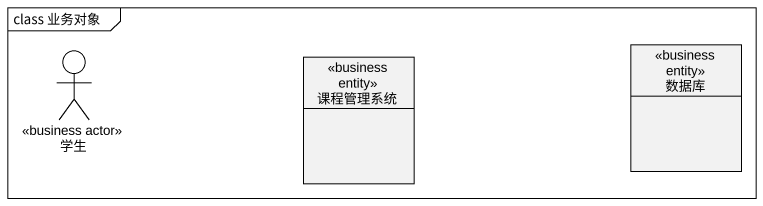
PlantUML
@startuml
mainframe class 业务对象
allowmixing
hide circle
hide empty members
actor 学生 <<business actor>>
class 数据库 <<business entity>>
class 课程管理系统 <<business entity>>
@enduml
